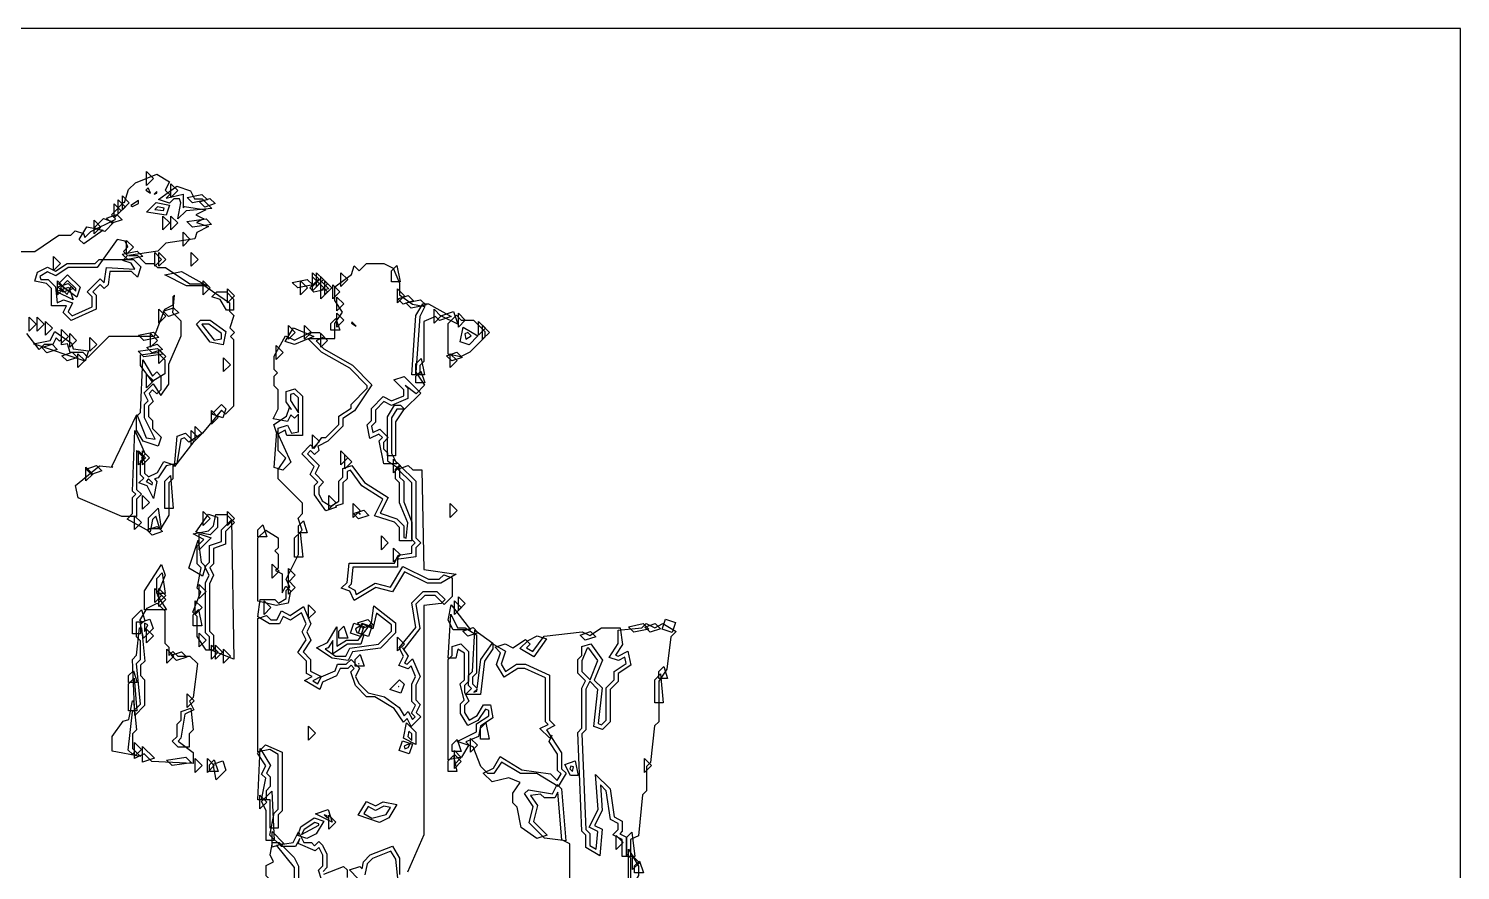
# Model space of a CAD drawing. Header units: millimetres. Extents: x 0 to 289, y 0 to 289.
# Drawn here: x 118.7 to 289.1, y 189 to 289.1 of the extents above; entities that cross this region are included whole.
import ezdxf

# ---------------------------------------------------------------- set-up
doc = ezdxf.new("R2010")
doc.units = ezdxf.units.MM
for name, color, linetype in [('CUT_OUTLINE', 5, 'Continuous'), ('ENG_D', 3, 'Continuous'), ('ENG_K', 2, 'Continuous'), ('ENG_L', 4, 'Continuous')]:
    doc.layers.add(name, color=color, linetype=linetype)

msp = doc.modelspace()

# ---------------------------------------------------------------- linework, layer by layer
at = {"layer": 'CUT_OUTLINE'}
msp.add_lwpolyline([(0, 0), (289.14, 0), (289.14, 289.14), (0, 289.14), (0, 0)], close=True, dxfattribs=at)
at = {"layer": 'ENG_D'}
for points in [[(132.76, 272.13), (133.58, 271.31), (132.76, 270.48), (132.76, 272.13)], [(135.48, 268.38), (134.16, 268.82), (136.34, 270.37), (137.99, 269.82), (138.45, 268.9), (139.37, 268.9), (140.52, 267.74), (137.45, 267.46), (136.47, 266.48), (136.85, 268.4), (136.68, 268.9), (135.99, 268.9), (135.48, 268.38)], [(129.73, 267.45), (128.91, 266.63), (128.91, 268.27), (129.73, 267.45)], [(129.39, 267.11), (129.39, 268.76), (130.21, 267.93), (129.39, 267.11)], [(130.69, 268.42), (129.87, 267.59), (129.87, 269.24), (130.69, 268.42)], [(132.73, 267.28), (133.89, 268.44), (135.49, 268.12), (135.1, 266.94), (132.73, 267.28)], [(127.64, 266.52), (128.87, 266.11), (127.77, 265.01), (126.53, 265.42), (127.64, 266.52)], [(129.21, 267), (129.83, 266.38), (128.6, 265.97), (127.98, 266.59), (129.21, 267)], [(134.69, 265.18), (134.69, 266.83), (135.51, 266.01), (134.69, 265.18)], [(136.48, 266.01), (135.65, 265.18), (135.65, 266.83), (136.48, 266.01)], [(140.5, 265.84), (138.22, 265.51), (137.55, 266.18), (139.83, 266.5), (140.5, 265.84)], [(127.57, 265.17), (125.27, 263.52), (124.75, 264.04), (125.66, 265.55), (127.57, 265.17)], [(137.92, 264.08), (137.1, 263.26), (137.1, 264.9), (137.92, 264.08)], [(130.51, 261.65), (129.86, 262.3), (131.64, 262.65), (132.29, 262), (130.51, 261.65)], [(131.18, 263.11), (130.35, 262.29), (130.35, 263.94), (131.18, 263.11)], [(133.73, 262.49), (134.55, 261.67), (133.73, 260.85), (133.73, 262.49)], [(121.9, 260.26), (123.29, 261.19), (126.64, 261.19), (127.12, 261.67), (131.18, 261.67), (132.07, 260.77), (131.66, 259.54), (130.98, 260.22), (128.39, 260.22), (128.17, 258.66), (127.7, 258.2), (127.22, 258.68), (126.36, 257.81), (126.74, 257.43), (126.74, 255.73), (123.79, 254.39), (122.83, 255.36), (123.22, 256.13), (121.44, 256.13), (121.44, 258.2), (120.84, 258.8), (119.44, 259.08), (119.79, 260.15), (120.96, 260.73), (121.9, 260.26)], [(122.5, 261.19), (121.68, 260.36), (121.68, 262.01), (122.5, 261.19)], [(162.55, 260.95), (162.93, 259.02), (161.92, 259.02), (161.92, 260.32), (162.55, 260.95)], [(124.33, 258.2), (123.36, 259.16), (122.5, 258.3), (123.3, 257.5), (123.78, 258.46), (124.33, 257.91), (124.33, 258.2)], [(139.96, 258.54), (137.52, 258.54), (134.92, 259.84), (136.9, 260.24), (139.96, 258.54)], [(139.51, 259.12), (140.33, 258.3), (139.51, 257.47), (139.51, 259.12)], [(152.53, 258.63), (150.75, 258.27), (150.1, 258.93), (151.88, 259.28), (152.53, 258.63)], [(152.18, 258.3), (153.24, 259.36), (154.45, 258.15), (152.68, 257.79), (152.18, 258.3)], [(153.34, 259.26), (152.52, 258.44), (152.52, 260.08), (153.34, 259.26)], [(155.89, 260.08), (156.72, 259.26), (155.89, 258.44), (155.89, 260.08)], [(124.05, 258.19), (122.82, 257.78), (122.2, 258.4), (123.43, 258.81), (124.05, 258.19)], [(141.52, 256.89), (140.51, 257.23), (141.1, 257.81), (142.26, 257.81), (143.12, 256.95), (143.12, 255.64), (142.26, 255.64), (141.52, 256.89)], [(154.93, 256.99), (154.93, 258.64), (155.75, 257.81), (154.93, 256.99)], [(162.64, 258.15), (163.46, 257.33), (162.64, 256.51), (162.64, 258.15)], [(164.53, 256.74), (163.3, 256.33), (162.68, 256.96), (163.91, 257.37), (164.53, 256.74)], [(135.03, 254.92), (134.21, 254.1), (134.21, 255.74), (135.03, 254.92)], [(136.58, 255.3), (135.35, 254.89), (134.73, 255.51), (135.96, 255.92), (136.58, 255.3)], [(156.23, 256.37), (155.41, 255.55), (155.41, 257.19), (156.23, 256.37)], [(164.25, 255.87), (163.6, 256.52), (165.37, 256.87), (166.02, 256.22), (164.25, 255.87)], [(164.81, 255), (165.64, 256.37), (166.32, 256.37), (169.02, 254.87), (167.63, 254.41), (167.16, 254.88), (165.77, 254.28), (165.77, 249.52), (165.29, 249.04), (165.29, 247.93), (164.31, 247.93), (164.81, 255)], [(119.61, 253.96), (118.79, 253.14), (118.79, 254.78), (119.61, 253.96)], [(119.75, 254.78), (120.57, 253.96), (119.75, 253.14), (119.75, 254.78)], [(120.71, 254.3), (121.54, 253.48), (120.71, 252.65), (120.71, 254.3)], [(138.71, 253.98), (139.17, 254.44), (140.31, 254.44), (142.18, 253.1), (141.87, 251.51), (140.33, 251.81), (138.71, 253.98)], [(155.28, 254.65), (155.75, 253.24), (154.69, 253.24), (154.69, 254.06), (155.28, 254.65)], [(155.41, 255.26), (156.23, 254.44), (155.41, 253.62), (155.41, 255.26)], [(170.21, 254.44), (171.65, 254.44), (173, 253.09), (173, 252.41), (171.22, 250.63), (170.14, 250.09), (168.66, 250.39), (168.66, 254.06), (169.63, 255.02), (170.21, 254.44)], [(125.85, 250.78), (125.44, 249.56), (119.3, 251.61), (121.27, 252), (121.83, 253.11), (123.81, 251.7), (124.03, 251.04), (125.85, 250.78)], [(122.64, 253.34), (123.46, 252.51), (122.64, 251.69), (122.64, 253.34)], [(123.61, 251.21), (123.61, 252.85), (124.43, 252.03), (123.61, 251.21)], [(126.84, 251.55), (126.02, 250.73), (126.02, 252.37), (126.84, 251.55)], [(131.79, 252.66), (133.56, 253.02), (134.21, 252.36), (132.44, 252.01), (131.79, 252.66)], [(150.83, 243.26), (150.35, 242.77), (149.94, 243.19), (149.52, 242.36), (147.83, 242.7), (148.42, 243.9), (148.42, 246.15), (147.94, 246.63), (147.94, 247.79), (148.32, 248.18), (147.94, 248.56), (147.94, 250.17), (149.29, 252.59), (150.35, 252.06), (152.22, 252.99), (153.34, 252.99), (153.89, 252.45), (152.93, 251.96), (153.87, 251.02), (157.25, 249.09), (159.58, 246.76), (157.51, 243.66), (156.13, 242.75), (156.13, 241.81), (154.35, 240.03), (153.19, 239.45), (153.15, 239.49), (153.26, 238.94), (152.76, 238.44), (152.28, 238.92), (151.9, 238.54), (153.29, 237.14), (152.81, 236.18), (153.82, 235.16), (153.24, 234.58), (153.24, 233.78), (153.67, 232.93), (154.69, 232.31), (155.65, 232.89), (155.65, 235.26), (156.13, 235.75), (156.13, 236.78), (157.19, 237.13), (158.71, 235.1), (161.51, 233.32), (160.57, 231.45), (162.53, 230.8), (163.36, 229.96), (163.36, 228.59), (163.64, 228.5), (163.84, 230.31), (162.88, 232.71), (162.88, 235.06), (162.4, 235.55), (162.4, 236.71), (162.88, 237.19), (164.81, 235.26), (164.81, 228.52), (165.39, 227.94), (164.81, 227.35), (164.81, 226.28), (162.8, 225.99), (162.64, 226.15), (162.64, 225.04), (157.31, 225.04), (157.09, 223.01), (156.78, 222.7), (157.54, 222.32), (157.71, 221.79), (159.95, 223.13), (161.8, 222.67), (163.27, 225.12), (166.31, 223.6), (167.6, 223.6), (168.12, 224.12), (169.14, 223.77), (169.14, 221.57), (168.18, 220.61), (167.12, 221.67), (165.87, 221.67), (164.82, 220.62), (165.3, 217.75), (163.38, 215.28), (163.23, 215.44), (163.88, 214.46), (163.46, 213.62), (163.78, 213.51), (164.41, 214.14), (165.31, 212.03), (164.81, 211.01), (164.81, 209.24), (165.34, 208.71), (164.86, 207.74), (165.39, 207.21), (164.26, 206.08), (163.78, 207.05), (163.32, 206.6), (162.23, 208.24), (159.92, 209.62), (158.93, 209.62), (157.61, 210.94), (157.06, 212.58), (157.48, 213), (157.1, 213.38), (156.72, 213), (155.8, 213), (155.35, 212.09), (153.68, 211.37), (153.38, 210.47), (151.54, 211.57), (152.46, 212.03), (151.8, 212.37), (151.8, 213.86), (150.76, 214.89), (151.76, 216.39), (151.29, 217.33), (151.77, 218.31), (151.21, 219.62), (149.89, 218.74), (149.01, 219.18), (148.57, 218.3), (147.39, 218.3), (145.99, 219.14), (146.29, 221.19), (148.04, 221.19), (148.46, 220.77), (149.39, 221.33), (149.39, 222.25), (149.82, 222.68), (149.36, 223.6), (150.83, 226.55), (150.83, 229), (151.28, 229.45), (150.8, 230.89), (151.31, 231.41), (151.31, 232.66), (148.42, 235.55), (148.42, 236.68), (149.32, 238.03), (148.42, 238.92), (148.42, 241.6), (149.51, 241.96), (150, 240.98), (150.83, 241.14), (150.83, 243.26)], [(149.63, 253.82), (150.45, 252.99), (149.63, 252.17), (149.63, 253.82)], [(151.56, 252.17), (151.56, 253.82), (152.38, 252.99), (151.56, 252.17)], [(153.48, 252.85), (154.31, 252.03), (153.48, 251.21), (153.48, 252.85)], [(170.63, 252.83), (170.76, 252.17), (171.41, 252.56), (171.01, 252.96), (170.63, 252.83)], [(134.72, 250.41), (132.44, 250.09), (131.77, 250.76), (134.05, 251.08), (134.72, 250.41)], [(134.21, 250.93), (135.03, 250.1), (134.21, 249.28), (134.21, 250.93)], [(133.47, 247.78), (133.97, 248.28), (134.45, 247.79), (134.45, 246.15), (133.97, 245.67), (133.48, 246.15), (133.06, 245.72), (133.54, 244.75), (133, 244.22), (133, 242.97), (133.48, 242.49), (133.48, 241.53), (134.48, 240.53), (134.12, 239.44), (132.36, 240.02), (131.56, 241.36), (131.56, 242.97), (132.04, 243.46), (132.32, 249.71), (133.47, 247.78)], [(141.92, 248.32), (141.92, 249.96), (142.74, 249.14), (141.92, 248.32)], [(168.9, 250.44), (169.73, 249.62), (168.9, 248.8), (168.9, 250.44)], [(165.39, 245.77), (163.46, 243.84), (162.53, 243.84), (161.92, 242.81), (161.92, 238.59), (162.55, 237.33), (161, 237.33), (160.45, 240.06), (160.85, 240.47), (160.42, 240.89), (159.33, 240.35), (159, 241.99), (159.51, 242.49), (159.51, 243.94), (160.91, 245.34), (161.92, 244.83), (163.36, 245.44), (163.36, 246.15), (162.19, 247.32), (163.43, 247.73), (165.39, 245.77)], [(164.81, 247.79), (165.4, 248.38), (165.87, 246.97), (164.81, 246.97), (164.81, 247.79)], [(150.83, 243.43), (150.83, 245.18), (150.29, 245.73), (149.87, 245.59), (149.87, 244.88), (150.83, 243.43)], [(141.68, 244.42), (142.19, 243.9), (141.83, 242.81), (140.51, 243.25), (141.68, 244.42)], [(140.47, 242.05), (140.47, 243.7), (141.29, 242.87), (140.47, 242.05)], [(132.97, 235.78), (134.04, 236.31), (134.82, 237.62), (135.89, 237.27), (135.89, 235.55), (135.41, 235.06), (135.41, 231.24), (134.39, 229.53), (133.86, 231.1), (133.47, 230.71), (133.17, 229.25), (130.44, 230.77), (131.08, 231.41), (131.08, 233.34), (131.46, 233.72), (131.07, 234.1), (131.36, 241.3), (132.57, 238.48), (132.14, 238.06), (132.52, 237.67), (132.52, 236.23), (132.97, 235.78)], [(136.39, 240.64), (137.4, 240.98), (138.38, 240), (136.06, 237.02), (136.39, 240.64)], [(138.89, 240.47), (138.06, 239.64), (138.06, 241.29), (138.89, 240.47)], [(138.54, 241.77), (139.37, 240.95), (138.54, 240.12), (138.54, 241.77)], [(132.28, 238.88), (133.1, 238.06), (132.28, 237.23), (132.28, 238.88)], [(156.72, 238.06), (155.89, 237.23), (155.89, 238.88), (156.72, 238.06)], [(125.53, 235.31), (125.53, 236.95), (126.36, 236.13), (125.53, 235.31)], [(126.8, 237.13), (127.43, 236.5), (126.19, 236.09), (125.57, 236.72), (126.8, 237.13)], [(156.37, 236.75), (156.37, 238.4), (157.2, 237.57), (156.37, 236.75)], [(162.16, 237.91), (162.98, 237.09), (162.16, 236.27), (162.16, 237.91)], [(133, 235.55), (132.69, 235.23), (133.42, 234.86), (133.46, 235.09), (133, 235.55)], [(154.45, 233.58), (155.27, 232.75), (154.45, 231.93), (154.45, 233.58)], [(140.73, 229.98), (141, 231.31), (142.26, 231.31), (143.22, 230.35), (142.16, 229.28), (142.16, 227.76), (140.71, 227.28), (140.71, 225.43), (140.28, 225), (140.74, 224.08), (140.23, 223.06), (140.23, 217.43), (140.71, 216.95), (140.71, 215.17), (139.86, 215.17), (138.79, 216.78), (138.79, 219.16), (138.26, 219.69), (139.23, 222.1), (138.76, 222.56), (139.25, 224.97), (138.79, 225.43), (138.79, 227.55), (139.58, 228.35), (138.29, 229), (140.11, 229.36), (140.73, 229.98)], [(139.51, 231.65), (140.33, 230.83), (139.51, 230), (139.51, 231.65)], [(146.01, 229.48), (146.6, 230.07), (147.07, 228.66), (146.01, 228.66), (146.01, 229.48)], [(157.93, 231.54), (158.13, 231.34), (158.21, 231.37), (157.93, 231.54)], [(132.8, 229.49), (134.03, 229.9), (134.65, 229.28), (133.42, 228.87), (132.8, 229.49)], [(147.7, 223.74), (147.7, 225.39), (148.52, 224.56), (147.7, 223.74)], [(133.97, 221.91), (133.97, 223.7), (134.62, 224.35), (134.97, 221.91), (133.97, 221.91)], [(134.55, 221.67), (133.73, 220.85), (133.73, 222.49), (134.55, 221.67)], [(134.21, 220.37), (134.21, 222.01), (135.03, 221.19), (134.21, 220.37)], [(132.22, 218.54), (131.94, 218.68), (132.83, 220.17), (134.01, 220.76), (134.93, 219.84), (134.93, 215.99), (135.41, 215.51), (135.41, 214.54), (135.89, 215.02), (136.48, 214.44), (137.92, 214.44), (138.8, 213.57), (138.29, 209.51), (137.87, 209.09), (138.39, 208.07), (137.32, 207.54), (136.84, 204.69), (136.5, 204.35), (138.3, 203), (138.3, 201.66), (133.38, 201.92), (132.47, 202.83), (131.32, 202.25), (131.32, 203.02), (131.08, 202.78), (130.58, 203.27), (131.09, 207.81), (132.03, 208.75), (131.55, 213.57), (132.04, 214.06), (132.04, 216.27), (131.56, 216.75), (131.56, 218.54), (132.22, 218.54)], [(132.52, 218.39), (132.52, 217.43), (132.54, 217.42), (132.92, 218.19), (132.52, 218.39)], [(158.61, 217), (158.24, 215.89), (156.69, 215.89), (154.93, 214.72), (154.93, 216.3), (154.36, 215.45), (154.01, 215.33), (155.25, 214.44), (156.47, 214.44), (156.94, 215.39), (160.36, 215.87), (161.92, 217.43), (161.92, 218.18), (160.13, 219.57), (159.67, 217.71), (158.55, 218.26), (157.63, 217.71), (157.77, 217.28), (158.61, 217)], [(158.39, 218.36), (159.57, 217.97), (159.18, 216.79), (158, 217.18), (158.39, 218.36)], [(172.1, 210.62), (172.53, 214.05), (173.9, 215.97), (175.46, 215.03), (174.95, 213.51), (175.49, 212.62), (176.78, 213.48), (177.87, 213.48), (180.71, 212.19), (180.71, 206.83), (181.36, 206.18), (180.34, 205.68), (182.16, 202.95), (182.16, 201.05), (182.7, 200.51), (181.76, 198.93), (179.2, 200.47), (177.27, 200.47), (175, 201.83), (174.09, 200.47), (173.38, 200.47), (172.55, 201.3), (171.61, 203.65), (169.72, 204.28), (172.04, 205.44), (172.04, 206.38), (173.48, 207.34), (173.48, 208), (173.1, 208.13), (172.2, 206.79), (170.98, 206.18), (170.11, 207.63), (170.11, 208.76), (170.56, 209.22), (170.08, 211.14), (170.59, 211.65), (170.59, 214.79), (169.8, 215.27), (169.58, 214.2), (168.65, 214.2), (168.96, 219.45), (169.78, 217.82), (170.66, 217.82), (172.04, 216.99), (172.04, 212.42), (171.55, 211.93), (171.55, 211.17), (172.1, 210.62)], [(193.24, 217.84), (194.21, 218.33), (195.8, 217.38), (195.16, 216.74), (194.68, 212.91), (193.72, 211.48), (193.72, 206.63), (193.23, 206.14), (192.75, 201.8), (192.28, 201.33), (192.28, 198.44), (191.78, 197.95), (191.3, 193.08), (190.35, 192.61), (190.35, 190.59), (189.38, 190.59), (189.38, 192.61), (188.25, 193.17), (188.9, 193.82), (188.9, 194.54), (187.96, 195.01), (187.47, 198.43), (186.78, 199.12), (186.98, 196.08), (186.09, 194.31), (186.99, 193.86), (186.7, 190.67), (185.05, 191.66), (185.05, 193.14), (184.57, 193.62), (184.08, 205.38), (184.57, 205.87), (184.57, 210.64), (185, 211.5), (184.08, 212.42), (184.08, 214.06), (184.57, 214.54), (184.57, 215.58), (185.62, 215.93), (187.01, 213.99), (186.05, 211.61), (186.99, 210.68), (186.51, 206.42), (186.91, 206.29), (187.46, 206.83), (187.46, 210.69), (188.42, 211.65), (188.42, 212.64), (189.84, 213.59), (189.69, 214.33), (188.92, 213.94), (187.8, 214.31), (188.9, 215.96), (188.9, 217.55), (191.69, 217.81), (192.23, 218.35), (193.24, 217.84)], [(179.25, 216.87), (180.37, 216.5), (178.85, 214.36), (177.19, 215.36), (178.16, 216.33), (179.25, 216.87)], [(186.22, 216.75), (184.98, 216.34), (184.36, 216.96), (185.59, 217.37), (186.22, 216.75)], [(141.78, 214.92), (140.95, 214.1), (140.95, 215.75), (141.78, 214.92)], [(141.92, 215.27), (142.74, 214.44), (141.92, 213.62), (141.92, 215.27)], [(157.98, 213.49), (158.03, 213.54), (158.02, 213.57), (157.98, 213.49)], [(131.28, 211.85), (131.58, 207.94), (130.59, 207.94), (130.59, 211.17), (131.28, 211.85)], [(162.78, 210.86), (162.74, 210.83), (162.79, 210.83), (162.78, 210.86)], [(171.72, 210.18), (172.06, 210.29), (172.09, 210.54), (171.72, 210.18)], [(164.81, 205.39), (164.81, 203.93), (163.33, 204.67), (163.7, 206.5), (164.81, 205.39)], [(152.86, 205.29), (152.04, 204.46), (152.04, 206.11), (152.86, 205.29)], [(170.2, 203.12), (169.14, 203.12), (169.14, 203.94), (169.73, 204.53), (170.2, 203.12)], [(147.46, 193.96), (147.46, 197.34), (146.44, 197.34), (146.96, 199.91), (146.44, 200.42), (146.94, 201.41), (145.94, 202.91), (146.92, 203.89), (148.91, 203.04), (148.91, 196.03), (148.42, 195.55), (148.42, 193.96), (147.46, 193.96)], [(162.82, 203.21), (163.21, 204.39), (164.39, 203.99), (164, 202.81), (162.82, 203.21)], [(169.39, 203.22), (170.21, 202.4), (169.39, 201.57), (169.39, 203.22)], [(140.23, 201.53), (140.82, 202.12), (141.29, 200.71), (140.23, 200.71), (140.23, 201.53)], [(168.66, 200.71), (168.66, 202.01), (169.29, 202.64), (169.68, 200.71), (168.66, 200.71)], [(183.78, 201.99), (184.14, 200.23), (183.21, 200.23), (182.54, 201.57), (183.78, 201.99)], [(146.25, 197.92), (147.08, 197.09), (146.25, 196.27), (146.25, 197.92)], [(177.75, 198.09), (178.22, 198.56), (181.06, 198.08), (181.61, 199.19), (182.15, 198.65), (182.66, 192.49), (180.12, 192.77), (178.28, 194.61), (178.76, 196.57), (177.75, 198.09)], [(154.36, 196.19), (154.86, 194.69), (152.86, 195.69), (154.36, 196.19)], [(158.93, 197.17), (159.99, 196.64), (160.92, 197.11), (162.54, 196.78), (161.61, 195.22), (160.49, 194.67), (157.94, 195.52), (158.93, 197.17)], [(151.11, 194.12), (152.72, 195.19), (153.84, 194.82), (152.93, 193.3), (151.82, 192.74), (150.77, 193.09), (151.11, 194.12)], [(154.45, 193.86), (154.45, 195.51), (155.27, 194.69), (154.45, 193.86)], [(147.7, 193.58), (149.11, 192.17), (147.7, 191.7), (147.7, 193.58)], [(188.66, 191.45), (188.66, 193.1), (189.48, 192.28), (188.66, 191.45)], [(190.11, 191.46), (191.31, 189.45), (191.31, 188.35), (190.11, 186.35), (190.11, 191.46)]]:
    msp.add_lwpolyline(points, close=True, dxfattribs=at)
for points in [[(150.35, 187.54), (150.35, 189.3), (148.21, 191.97), (150.19, 192.26), (150.83, 193.54), (151.46, 192.28), (152.38, 192.28), (152.76, 191.89), (153.24, 192.38), (153.68, 191.94), (154.21, 190.89), (154.21, 189.28), (153.76, 188.84)], [(157.96, 187.94), (156.89, 189.01), (158.13, 189.42), (158.4, 189.15), (158.56, 189.99), (159.37, 190.79), (162.02, 191.85), (162.88, 190.42), (162.88, 188.47)], [(153.87, 188.5), (156.19, 189.43), (156.62, 189), (156.62, 188.09)]]:
    msp.add_lwpolyline(points, dxfattribs=at)
at = {"layer": 'ENG_K'}
for points in [[(139.35, 269.4), (140, 268.75), (138.22, 268.39), (137.57, 269.05), (139.35, 269.4)], [(140.3, 268.93), (140.92, 268.31), (139.68, 267.9), (139.06, 268.52), (140.3, 268.93)], [(134.21, 260.85), (134.21, 262.49), (135.03, 261.67), (134.21, 260.85)], [(138.06, 260.85), (138.06, 262.49), (138.89, 261.67), (138.06, 260.85)], [(151.07, 259.12), (151.9, 258.3), (151.07, 257.47), (151.07, 259.12)], [(153, 260.08), (153.82, 259.26), (153, 258.44), (153, 260.08)], [(154.31, 258.78), (153.48, 257.95), (153.48, 259.6), (154.31, 258.78)], [(153.97, 257.47), (153.97, 259.12), (154.79, 258.3), (153.97, 257.47)], [(143.22, 257.33), (142.4, 256.51), (142.4, 258.15), (143.22, 257.33)], [(154.31, 257.81), (153.48, 256.99), (153.48, 258.64), (154.31, 257.81)], [(166.98, 254.1), (166.98, 255.74), (167.8, 254.92), (166.98, 254.1)], [(167.79, 254.97), (169.3, 255.47), (169.8, 253.96), (167.79, 254.97)], [(169.87, 255.26), (170.69, 254.44), (169.87, 253.62), (169.87, 255.26)], [(173.1, 253.48), (172.28, 252.65), (172.28, 254.3), (173.1, 253.48)], [(134.07, 252.03), (133.24, 251.21), (133.24, 252.85), (134.07, 252.03)], [(173.58, 252.99), (172.76, 252.17), (172.76, 253.82), (173.58, 252.99)], [(120.27, 251.17), (121.5, 251.58), (122.12, 250.96), (120.89, 250.55), (120.27, 251.17)], [(123.3, 249.59), (122.68, 250.21), (123.91, 250.62), (124.53, 250), (123.3, 249.59)], [(133.42, 250.55), (132.8, 251.17), (134.03, 251.58), (134.65, 250.96), (133.42, 250.55)], [(149.01, 250.59), (148.18, 249.76), (148.18, 251.41), (149.01, 250.59)], [(170.31, 250), (169.08, 249.59), (168.46, 250.21), (169.69, 250.62), (170.31, 250)], [(125.39, 249.62), (124.57, 248.8), (124.57, 250.44), (125.39, 249.62)], [(165.44, 249.87), (165.82, 247.93), (164.81, 247.93), (164.81, 249.24), (165.44, 249.87)], [(161.43, 238.3), (161.43, 242.94), (162.26, 244.32), (162.98, 244.32), (163.43, 243.87), (162.4, 242.32), (162.4, 238.3), (161.43, 238.3)], [(164.71, 227.94), (164.33, 228.32), (164.33, 235.06), (162.68, 236.72), (163.91, 237.13), (164.43, 236.61), (165.53, 236.61), (165.77, 224.77), (169.61, 224.22), (167.77, 223.12), (166.2, 223.12), (163.45, 224.49), (162.03, 222.12), (160.03, 222.62), (157.48, 221.09), (156.93, 222.2), (155.93, 222.53), (156.63, 223.23), (156.88, 225.53), (162.25, 225.53), (162.72, 226.47), (164.33, 226.7), (164.33, 227.55), (164.71, 227.94)], [(135.61, 235.95), (135.91, 232.03), (134.93, 232.03), (134.93, 235.26), (135.61, 235.95)], [(157.34, 232.61), (158.16, 231.79), (157.34, 230.97), (157.34, 232.61)], [(158.61, 231.83), (159.23, 231.2), (158, 230.79), (157.37, 231.41), (158.61, 231.83)], [(168.9, 230.97), (168.9, 232.61), (169.73, 231.79), (168.9, 230.97)], [(131.32, 229.52), (131.32, 231.17), (132.14, 230.35), (131.32, 229.52)], [(140.2, 224.08), (139.7, 225.09), (140.23, 225.63), (140.23, 227.63), (141.68, 228.11), (141.68, 229.48), (142.87, 230.68), (143.13, 214.08), (140.23, 215.24), (140.23, 216.75), (139.75, 217.23), (139.75, 223.17), (140.2, 224.08)], [(151.89, 229.14), (150.83, 229.14), (150.83, 229.96), (151.42, 230.55), (151.89, 229.14)], [(150.35, 228.52), (151.02, 229.18), (151.34, 226.25), (150.35, 226.25), (150.35, 228.52)], [(162.98, 226.49), (162.16, 225.67), (162.16, 227.31), (162.98, 226.49)], [(134.95, 224.07), (134, 221.7), (135.14, 219.98), (132.52, 219.98), (132.52, 222.22), (134.52, 225.36), (134.95, 224.07)], [(134.21, 220.85), (134.21, 222.49), (135.03, 221.67), (134.21, 220.85)], [(139.03, 222.98), (139.85, 222.15), (139.03, 221.33), (139.03, 222.98)], [(132.14, 219.95), (132.56, 218.71), (132.04, 218.2), (132.04, 217.09), (131.08, 217.09), (131.08, 218.88), (132.14, 219.95)], [(152.86, 219.74), (152.04, 218.92), (152.04, 220.57), (152.86, 219.74)], [(191.87, 218.32), (192.52, 217.67), (190.75, 217.31), (190.1, 217.96), (191.87, 218.32)], [(192.07, 217.92), (193.3, 218.33), (193.93, 217.71), (192.69, 217.3), (192.07, 217.92)], [(195.32, 217.27), (194.14, 217.66), (194.53, 218.84), (195.71, 218.45), (195.32, 217.27)], [(131.93, 217.82), (132.17, 217.82), (132.53, 213.87), (132.04, 213.38), (132.04, 212.13), (132.52, 211.65), (132.52, 208.56), (131.34, 207.38), (131.07, 214.06), (131.57, 214.55), (131.93, 217.82)], [(162.64, 216.71), (163.46, 215.89), (162.64, 215.07), (162.64, 216.71)], [(135.17, 215.27), (135.99, 214.44), (135.17, 213.62), (135.17, 215.27)], [(136.92, 214.96), (137.55, 214.34), (136.31, 213.93), (135.69, 214.55), (136.92, 214.96)], [(171.12, 209.09), (170.59, 208.56), (170.59, 207.76), (171.16, 206.82), (172.1, 207.39), (172.86, 208.66), (173.68, 208.66), (173.99, 207.1), (172.49, 206.11), (172.25, 204.87), (170.77, 204.24), (171.13, 203.88), (170.26, 202.42), (168.66, 202.1), (168.66, 214.06), (169.14, 214.54), (169.14, 215.58), (170.17, 215.92), (171.07, 215.02), (171.07, 211.45), (170.59, 210.97), (170.59, 210.16), (171.12, 209.09)], [(158.64, 213.24), (157.58, 213.24), (157.58, 214.06), (158.17, 214.65), (158.64, 213.24)], [(193.72, 211.79), (193.72, 212.62), (194.31, 213.2), (194.78, 211.79), (193.72, 211.79)], [(162.88, 211.65), (163.4, 211.13), (163.03, 210.04), (161.71, 210.48), (162.88, 211.65)], [(193.91, 212.33), (194.23, 208.9), (193.24, 208.9), (193.24, 211.65), (193.91, 212.33)], [(172.52, 205.87), (173.15, 206.5), (173.53, 204.56), (172.52, 204.56), (172.52, 205.87)], [(164.33, 204.42), (164.33, 205.19), (163.99, 205.52), (163.86, 204.88), (164.33, 204.42)], [(132.14, 203.36), (131.32, 202.54), (131.32, 204.18), (132.14, 203.36)], [(132.28, 203.7), (133.69, 202.29), (132.28, 201.82), (132.28, 203.7)], [(147.46, 198.92), (146.98, 198.44), (146.98, 197.34), (146, 197.34), (146.29, 203.44), (147.49, 201.44), (147.03, 200.52), (147.46, 200.09), (147.46, 198.92)], [(164.19, 204.11), (163.42, 203.72), (163.51, 203.42), (163.91, 203.56), (164.19, 204.11)], [(137.43, 202.41), (138.09, 201.74), (135.81, 201.42), (135.14, 202.08), (137.43, 202.41)], [(138.54, 200.61), (138.54, 202.25), (139.37, 201.43), (138.54, 200.61)], [(140.81, 201.43), (139.99, 200.61), (139.99, 202.25), (140.81, 201.43)], [(169.39, 201.09), (169.39, 202.74), (170.21, 201.91), (169.39, 201.09)], [(158.63, 195.73), (159.55, 195.18), (161.28, 195.62), (161.77, 196.44), (160.99, 196.6), (159.99, 196.1), (159.12, 196.54), (158.63, 195.73)], [(151.21, 193.22), (153.24, 194.35), (153.24, 194.51), (152.8, 194.66), (151.5, 193.8), (151.21, 193.22)], [(153.89, 195.58), (154.3, 195.18), (154.24, 195.46), (153.89, 195.58)], [(190.53, 193.52), (190.86, 190.59), (189.87, 190.59), (189.87, 192.86), (190.53, 193.52)], [(190.59, 189.04), (190.59, 190.69), (191.41, 189.87), (190.59, 189.04)], [(190.83, 189.48), (191.42, 190.07), (191.89, 188.66), (190.83, 188.66), (190.83, 189.48)]]:
    msp.add_lwpolyline(points, close=True, dxfattribs=at)
for points in [[(153.58, 187.86), (153.21, 188.97), (153.72, 189.48), (153.72, 190.77), (153.29, 191.65), (153.24, 191.69), (152.82, 191.27), (150.78, 192.14), (150.98, 192.75), (150.98, 192.75), (150.5, 191.79), (148.81, 191.79), (147.44, 193.16), (147.96, 195.77), (148.42, 196.23), (148.42, 202.74), (147.42, 203.35), (146.01, 203.07), (146.01, 218.95), (147.04, 219.3), (147.56, 218.78), (148.27, 218.78), (148.8, 219.83), (149.85, 219.3), (151.42, 220.35), (152.3, 218.29), (151.83, 217.33), (152.32, 216.35), (151.38, 214.96), (152.28, 214.06), (152.28, 212.66), (153.54, 212.03), (152.54, 211.53), (153.14, 211.17), (153.55, 211.98), (155.22, 212.69), (155.48, 213.48), (156.52, 213.48), (157.1, 214.06), (158.11, 213.04), (157.61, 212.03), (158.02, 211.21), (159.15, 210.08), (161.06, 209.61), (162.82, 208.35), (163.41, 207.36), (163.91, 207.86), (164.39, 206.9), (164.71, 207.21), (164.27, 207.65), (164.76, 208.61), (164.33, 209.04), (164.33, 211.13), (164.78, 212.04), (164.24, 213.3), (163.91, 212.96), (162.78, 213.34), (163.33, 214.44), (162.84, 215.44), (164.79, 217.88), (164.31, 220.79), (165.67, 222.15), (167.32, 222.15), (168.28, 221.19), (167.81, 220.72), (165.77, 220.49), (165.77, 193.19), (163.81, 188.76)], [(162.7, 187.65), (162.41, 190.27), (161.82, 191.25), (159.64, 190.38), (159.01, 189.75), (158.74, 188.42)]]:
    msp.add_lwpolyline(points, dxfattribs=at)
at = {"layer": 'ENG_L'}
for points in [[(115.6, 262.63), (119.44, 262.63), (122.33, 264.56), (123.75, 264.56), (124.26, 265.08), (125.24, 264.75), (125.4, 264.28), (126.11, 265), (129, 266.44), (129.05, 266.49), (128.57, 266.97), (130.06, 268.47), (130.11, 268.45), (130.62, 269.99), (131.42, 270.79), (133.99, 271.82), (135.49, 270.92), (134.98, 269.91), (135.51, 269.38), (135.07, 268.94), (137.1, 269.45), (137.1, 267.79), (137.25, 267.95), (139.82, 267.58), (138.6, 266.97), (139.57, 266.49), (138.69, 266.05), (140.14, 265.57), (138.74, 264.87), (138.49, 264.1), (135.04, 263.61), (134.08, 262.65), (130.61, 262.15), (131.66, 262.15), (132.62, 261.19), (133.58, 261.19), (134.07, 260.7), (135, 260.7), (137.89, 258.78), (139.34, 258.78), (142.64, 256.49), (142.64, 255.5), (143.16, 254.99), (142.68, 253.54), (143.22, 252.99), (142.74, 252.51), (143.12, 252.13), (143.12, 244.22), (142.16, 243.26), (141.69, 243.72), (139.43, 241.01), (137.79, 239.91), (137.27, 240.43), (136.83, 240.28), (136.35, 237.37), (135.08, 237.12), (134.12, 235.68), (133.69, 235.54), (133.99, 235.24), (133.58, 233.22), (132.83, 234.73), (131.83, 235.06), (132.42, 235.65), (132.04, 236.03), (132.04, 237.67), (132.42, 238.06), (131.56, 238.92), (131.56, 234.3), (132.14, 233.72), (131.56, 233.14), (131.56, 231.07), (129.82, 231.07), (124.6, 233.31), (124.31, 234.78), (127.15, 237.1), (128.73, 236.93), (128.62, 237.04), (131.58, 243.23), (132.69, 240.44), (133.79, 240.29), (132.52, 242.82), (132.52, 244.42), (132.95, 244.85), (132.47, 245.81), (133.52, 246.87), (134.46, 245.47), (135.41, 246.81), (135.41, 249.19), (136.86, 252.56), (136.86, 254.34), (135.88, 255.31), (136.08, 257.41), (135.89, 257.23), (135.89, 256.22), (134.88, 255.71), (133.65, 252.51), (128.28, 252.51), (126.84, 251.07), (126.84, 251.07), (125.77, 250), (125.19, 250.59), (123.67, 250.59), (123.33, 251.61), (123.35, 251.64), (122.64, 251.5), (122.64, 252.17), (122.4, 251.93), (121.99, 252.35), (121.59, 251.55), (120.57, 251.55), (119.97, 250.94), (118.52, 252.87)], [(183.12, 184.95), (183.12, 192.13), (182.17, 192.6), (181.69, 198.28), (181.34, 197.58), (180.13, 197.58), (179.66, 198.04), (178.47, 197.87), (179.28, 196.66), (178.81, 194.76), (180.43, 193.13), (179.22, 192.73), (177.36, 194.06), (176.87, 196.49), (176.37, 197), (176.37, 198.13), (177.22, 199.4), (175.87, 199.97), (173.89, 199.48), (172.83, 200.53), (174.03, 201.13), (174.85, 202.49), (177.42, 200.94), (180.82, 200.45), (181.63, 199.65), (182.09, 200.43), (181.67, 200.85), (181.67, 202.8), (180.67, 204.31), (181.04, 205.03), (181.04, 205.03), (180.71, 204.71), (179.58, 205.83), (180.54, 206.32), (180.23, 206.63), (180.23, 211.88), (177.77, 213), (176.93, 213), (175.33, 211.93), (174.42, 213.45), (174.89, 214.86), (174.24, 215.51), (175.43, 215.91), (176.36, 215.44), (177.85, 216.44), (178.4, 215.89), (177.97, 215.45), (178.72, 215), (180.1, 216.84), (184.61, 217.34), (185.51, 216.89), (186.9, 217.82), (189.11, 217.82), (189.4, 215.83), (188.56, 214.57), (188.88, 214.46), (190.04, 215.04), (190.38, 213.37), (188.9, 212.39), (188.9, 211.45), (187.94, 210.49), (187.94, 206.63), (187.04, 205.73), (185.99, 206.08), (186.48, 210.5), (185.52, 211.47), (185.05, 210.53), (185.05, 205.67), (184.57, 205.19), (185.04, 193.83), (185.53, 193.34), (185.53, 191.93), (186.29, 191.48), (186.48, 193.58), (185.45, 194.1), (186.49, 196.18), (186.21, 200.37), (187.93, 198.65), (188.4, 195.33), (189.38, 194.83), (189.38, 193.62), (189.07, 193.31), (189.87, 192.91), (189.87, 190.93), (190.35, 190.45), (190.35, 186.42)]]:
    msp.add_lwpolyline(points, dxfattribs=at)
for points in [[(133.24, 269.56), (132.94, 270.18), (132.67, 269.91), (133.24, 269.56)], [(133.65, 269.45), (133.97, 269.55), (133.97, 269.76), (133.65, 269.45)], [(136.48, 269.86), (135.65, 269.04), (135.65, 270.68), (136.48, 269.86)], [(130.87, 268.07), (131.08, 267.96), (131.8, 268.32), (131.8, 268.69), (130.87, 268.07)], [(133.75, 267.62), (134.77, 267.48), (134.86, 267.75), (134.05, 267.91), (133.75, 267.62)], [(126.5, 266.35), (127.32, 265.52), (126.5, 264.7), (126.5, 266.35)], [(130.49, 262.15), (130.01, 262.63), (130.54, 263.16), (130.19, 263.86), (129.25, 264.05), (126.86, 260.7), (123.44, 260.7), (121.94, 259.7), (120.97, 260.19), (120.04, 259.63), (120.17, 259.26), (121.06, 259.26), (121.91, 258.41), (122.12, 256.5), (122.86, 256.87), (123.95, 256.51), (123.42, 255.45), (123.9, 254.97), (126.26, 256.04), (126.26, 257.23), (125.67, 257.81), (127.22, 259.36), (127.7, 258.88), (127.72, 258.89), (127.98, 260.72), (131.35, 260.49), (130.91, 261.23), (129.91, 261.56), (130.49, 262.15)], [(155.25, 232.29), (155.38, 232.17), (154.11, 231.75), (152.76, 233.64), (152.76, 234.78), (153.14, 235.16), (152.23, 236.08), (152.71, 237.04), (151.22, 238.54), (152.28, 239.6), (152.72, 239.16), (153.6, 240.47), (154.11, 240.47), (155.65, 242.01), (155.65, 243), (157.1, 243.97), (157.1, 244.42), (159.03, 246.35), (159.03, 246.63), (156.95, 248.71), (153.58, 250.63), (151.94, 252.27), (155.17, 252.27), (155.17, 254.03), (156.09, 255.4), (155.17, 256.78), (155.17, 258.42), (157.13, 259.89), (157.47, 260.91), (158.06, 260.32), (158.93, 261.19), (161.01, 261.19), (162.1, 260.64), (162.88, 258.83), (162.88, 257.46), (164.42, 256.35), (165.89, 256.06), (165.29, 254.86), (164.81, 248.24), (165.84, 246.7), (164.83, 245.69), (163.52, 246.67), (163.84, 246.35), (163.84, 245.13), (161.91, 244.3), (161, 244.75), (159.99, 243.74), (159.99, 242.29), (159.53, 241.83), (159.68, 241.06), (160.52, 241.48), (161.53, 240.47), (160.95, 239.88), (160.95, 239.12), (161.43, 238.64), (161.43, 237.7), (162.88, 236.74), (162.88, 235.75), (163.36, 235.26), (163.36, 232.8), (164.33, 230.39), (164.33, 228.18), (162.88, 228.18), (162.88, 229.76), (162.27, 230.38), (159.89, 231.17), (160.88, 233.15), (158.38, 234.74), (157.01, 236.57), (156.62, 236.44), (156.62, 235.55), (156.13, 235.06), (156.13, 232.58), (155.25, 232.29)], [(122.16, 259.12), (122.98, 258.3), (122.16, 257.47), (122.16, 259.12)], [(124.45, 257.19), (122.27, 258.75), (123.36, 259.84), (124.85, 258.36), (124.45, 257.19)], [(152.52, 257.95), (152.52, 259.6), (153.34, 258.78), (152.52, 257.95)], [(123.52, 258.36), (124.02, 256.86), (122.01, 257.86), (123.52, 258.36)], [(139.35, 253.94), (140.81, 252.06), (141.68, 252.23), (141.68, 252.87), (140.15, 253.96), (139.37, 253.96), (139.35, 253.94)], [(157.71, 253.73), (157.2, 254.24), (157.15, 254.07), (157.71, 253.73)], [(152.65, 252.51), (150.36, 251.53), (149.27, 251.9), (150.25, 253.54), (152.65, 252.51)], [(170.42, 253.62), (172.18, 252.56), (171.14, 251.51), (170.07, 251.87), (170.42, 253.62)], [(134.93, 249.72), (134.93, 248.04), (133.42, 247.13), (132.04, 249.06), (132.04, 250.31), (134.05, 250.6), (134.93, 249.72)], [(133.58, 247.21), (132.76, 246.39), (132.76, 248.03), (133.58, 247.21)], [(148.28, 240.85), (147.9, 242.01), (149.43, 243.03), (149.76, 244.04), (150.01, 243.8), (149.39, 244.73), (149.39, 245.94), (150.42, 246.28), (151.31, 245.38), (151.31, 240.71), (149.45, 240.71), (149.25, 241.33), (148.28, 240.85)], [(148.97, 236.58), (147.93, 236.92), (148.26, 241.18), (149.92, 237.52), (148.97, 236.58)], [(152.52, 239.16), (152.52, 240.81), (153.34, 239.98), (152.52, 239.16)], [(131.8, 238.88), (132.62, 238.06), (131.8, 237.23), (131.8, 238.88)], [(133.1, 232.75), (132.28, 231.93), (132.28, 233.58), (133.1, 232.75)], [(133, 229.62), (133, 230.93), (134.14, 232.06), (134.49, 229.62), (133, 229.62)], [(141.2, 229.76), (140.31, 228.88), (138.61, 229.22), (140.14, 231.35), (141.2, 231), (141.2, 229.76)], [(142.4, 231.65), (143.22, 230.83), (142.4, 230), (142.4, 231.65)], [(139.03, 227.11), (139.03, 228.99), (140.44, 228.52), (139.03, 227.11)], [(148.91, 221.97), (149.32, 222.8), (149.89, 222.23), (149.59, 220.74), (148.18, 220.46), (146.01, 221), (146.01, 228.52), (146.94, 229.44), (148.42, 228.55), (148.42, 227.35), (148.04, 226.97), (148.42, 226.59), (148.42, 224.94), (148.11, 224.63), (148.91, 224.23), (148.91, 221.97)], [(161.53, 227.94), (160.71, 227.11), (160.71, 228.76), (161.53, 227.94)], [(139.25, 225.64), (139.78, 225.11), (139.4, 223.96), (137.77, 224.94), (138.88, 228.26), (139.25, 225.64)], [(150.45, 224.08), (149.63, 223.26), (149.63, 224.9), (150.45, 224.08)], [(149.63, 221.81), (149.63, 223.46), (150.45, 222.64), (149.63, 221.81)], [(138.3, 219.36), (138.93, 219.99), (139.32, 218.06), (138.3, 218.06), (138.3, 219.36)], [(138.54, 221.05), (139.37, 220.23), (138.54, 219.4), (138.54, 221.05)], [(146.74, 219.4), (146.74, 221.05), (147.56, 220.23), (146.74, 219.4)], [(155.41, 215.62), (156.54, 216.37), (157.94, 216.37), (159.52, 218.4), (159.81, 220.43), (162.4, 218.42), (162.4, 217.23), (160.58, 215.42), (157.26, 214.95), (156.75, 213.94), (154.84, 214.21), (153, 215.44), (154.28, 216.07), (155.41, 217.96), (155.41, 215.62)], [(169.01, 220.55), (171.32, 217.58), (169.24, 217.58), (168.65, 218.75), (169.01, 220.55)], [(170.21, 220.23), (169.39, 219.4), (169.39, 221.05), (170.21, 220.23)], [(169.87, 221.53), (170.69, 220.71), (169.87, 219.88), (169.87, 221.53)], [(133.16, 218.84), (133.52, 217.75), (132.37, 216.6), (132, 218.46), (133.16, 218.84)], [(157.03, 217.18), (157.43, 218.36), (158.61, 217.97), (158.21, 216.79), (157.03, 217.18)], [(157.86, 218.4), (159.09, 218.81), (159.71, 218.19), (158.48, 217.78), (157.86, 218.4)], [(132.76, 216.03), (132.76, 217.68), (133.58, 216.85), (132.76, 216.03)], [(139.03, 217.19), (139.85, 216.37), (139.03, 215.55), (139.03, 217.19)], [(156.24, 218.02), (156.71, 216.61), (155.65, 216.61), (155.65, 217.43), (156.24, 218.02)], [(171.01, 216.82), (170.39, 217.44), (171.62, 217.85), (172.24, 217.23), (171.01, 216.82)], [(173.96, 216.01), (173.96, 215.33), (172.99, 213.87), (172.49, 209.87), (170.73, 209.87), (171.45, 210.59), (171.07, 210.97), (171.07, 212.13), (171.56, 212.62), (171.82, 217.54), (173.96, 216.01)], [(141.29, 214.92), (140.47, 214.1), (140.47, 215.75), (141.29, 214.92)], [(185.54, 211.64), (186.46, 213.93), (185.41, 215.41), (185.21, 215.41), (184.57, 213.91), (184.57, 212.62), (185.54, 211.64)], [(131.65, 211.31), (130.59, 211.31), (130.59, 212.13), (131.18, 212.72), (131.65, 211.31)], [(137.58, 208.32), (137.58, 209.96), (138.4, 209.14), (137.58, 208.32)], [(132.05, 202.49), (128.67, 203.16), (128.67, 204.88), (129.96, 206.7), (130.63, 206.92), (131.07, 209.14), (131.18, 209.14), (131.57, 205.68), (131.08, 205.19), (131.08, 203.46), (132.05, 202.49)], [(137.82, 203.6), (136.52, 203.6), (135.79, 204.32), (136.38, 204.9), (136.38, 206.35), (136.86, 206.83), (136.86, 207.87), (138.03, 208.26), (138.32, 205.68), (137.82, 205.19), (137.82, 203.6)], [(171.31, 204.66), (172.14, 203.84), (171.31, 203.02), (171.31, 204.66)], [(141.05, 199.74), (140.68, 201.59), (141.83, 201.98), (142.19, 200.88), (141.05, 199.74)], [(183.27, 201.37), (183.15, 201.02), (183.45, 200.72), (183.56, 201.27), (183.27, 201.37)], [(192.03, 202.25), (192.86, 201.43), (192.03, 200.61), (192.03, 202.25)], [(146.44, 197.14), (147.67, 198.37), (147.95, 192.52), (146.98, 192.52), (146.98, 196.07), (146.44, 197.14)], [(147.36, 187.94), (146.98, 188.32), (146.98, 189.53), (147.86, 189.97), (147.45, 190.8), (147.74, 192.28), (148.52, 192.28), (150.31, 190.49), (150.83, 189.44), (150.83, 187.4), (150.31, 186.35), (149.87, 185.91), (149.45, 186.33), (149, 185.43), (147.52, 186.32), (146.93, 187.5), (147.36, 187.94)]]:
    msp.add_lwpolyline(points, close=True, dxfattribs=at)

doc.saveas('drawing.dxf')
